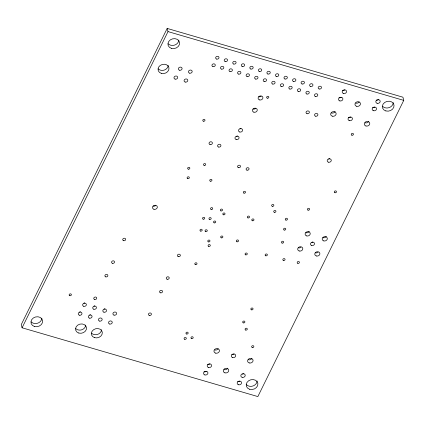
<?xml version="1.0" encoding="UTF-8"?>
<svg xmlns="http://www.w3.org/2000/svg" width="425" height="425" viewBox="0 0 425 425"><rect width="100%" height="100%" fill="white"/><g stroke="black" fill="none" stroke-linecap="round" stroke-linejoin="round"><path stroke-width="0.64" d="M167.174 28.422L21.25 324.61L22.084 327.792L257.858 396.578L403.75 100.38L402.916 97.198L167.174 28.422L168.008 31.599L22.084 327.792M168.008 31.599L403.75 100.38M374.813 107.158A2.221 1.849 -14.7 0 1 372.629 107.536M243.498 373.766A2.221 1.849 -14.7 0 1 242.441 374.202M209.865 363.954A2.221 1.849 -14.7 0 1 207.682 364.337M206.21 371.376A2.221 1.849 -14.7 0 1 204.027 371.753M344.834 89.925A2.221 1.849 -14.7 0 1 342.651 90.307M350.694 117.088A2.221 1.849 -14.7 0 1 348.505 117.465M168.178 65.376A5.557 4.622 -14.7 0 1 164.363 70.045A5.557 4.622 -14.7 0 1 158.254 68.845M85.696 325.077A5.557 4.622 -14.7 0 1 81.882 329.747A5.557 4.622 -14.7 0 1 75.777 328.552M101.506 329.688A5.557 4.622 -14.7 0 1 97.686 334.358A5.557 4.622 -14.7 0 1 91.582 333.163M341.185 97.346A2.221 1.849 -14.7 0 1 338.996 97.723M378.468 99.737A2.221 1.849 -14.7 0 1 376.284 100.119M178.803 40.067A5.929 4.93 -14.7 0 1 174.733 45.05A5.929 4.93 -14.7 0 1 168.22 43.77M41.82 318.182A5.929 4.93 -14.7 0 1 37.751 323.159A5.929 4.93 -14.7 0 1 31.237 321.884M393.221 102.627A5.929 4.93 -14.7 0 1 389.151 107.605A5.929 4.93 -14.7 0 1 382.638 106.33M257.093 380.986A5.929 4.93 -14.7 0 1 253.024 385.969A5.929 4.93 -14.7 0 1 246.511 384.689M239.843 381.188A2.221 1.849 -14.7 0 1 237.66 381.565M233.989 354.025A2.221 1.849 -14.7 0 1 231.806 354.408M237.405 135.989A2.072 1.721 -14.7 0 1 236.422 136.398M240.954 128.472A2.072 1.721 -14.7 0 1 239.971 128.881M329.619 158.653A2.072 1.721 -14.7 0 1 328.631 159.056M155.518 205.668A2.444 2.035 -14.7 0 1 153.112 206.083M261.115 96.316A2.444 2.035 -14.7 0 1 258.708 96.73M255.457 108.577A2.444 2.035 -14.7 0 1 253.056 108.997M359.168 101.979A2.778 2.311 -14.7 0 1 355.778 103.094M335.091 111.515A2.778 2.311 -14.7 0 1 331.468 113.007M368.719 121.327A2.778 2.311 -14.7 0 1 365.102 122.82M227.715 368.178A2.778 2.311 -14.7 0 1 224.092 369.665M251.791 358.636A2.778 2.311 -14.7 0 1 248.402 359.757M218.163 348.824A2.778 2.311 -14.7 0 1 214.768 349.945M80.394 311.695A1.891 1.573 -14.7 0 1 79.491 312.062M90.483 314.638A1.891 1.573 -14.7 0 1 89.585 315.01M84.777 302.791A1.891 1.573 -14.7 0 1 83.879 303.163M94.865 305.734A1.891 1.573 -14.7 0 1 93.968 306.106M104.959 308.678A1.891 1.573 -14.7 0 1 104.056 309.049M312.864 241.968A2.035 1.695 -14.7 0 1 311.892 242.372M300.937 247.366A2.592 2.157 -14.7 0 1 298.387 247.807M318.022 252.349A2.592 2.157 -14.7 0 1 315.472 252.795M326.272 236.332A2.592 2.157 -14.7 0 1 322.894 237.718M309.188 231.343A2.592 2.157 -14.7 0 1 305.809 232.735M283.496 260.467A1.132 0.94 -14.7 0 0 285.053 259.372A1.132 0.94 -14.7 0 0 283.273 258.852A1.132 0.94 -14.7 0 0 283.496 260.467M259.372 71.538A1.695 1.408 -14.7 0 0 261.704 69.891A1.695 1.408 -14.7 0 0 259.043 69.116A1.695 1.408 -14.7 0 0 259.372 71.538M373.463 110.718A2.221 1.849 -14.7 0 0 376.529 108.556A2.221 1.849 -14.7 0 0 373.033 107.536A2.221 1.849 -14.7 0 0 373.463 110.718M208.516 367.519A2.221 1.849 -14.7 0 0 211.576 365.357A2.221 1.849 -14.7 0 0 208.08 364.337A2.221 1.849 -14.7 0 0 208.516 367.519M204.861 374.935A2.221 1.849 -14.7 0 0 207.926 372.773A2.221 1.849 -14.7 0 0 204.43 371.753A2.221 1.849 -14.7 0 0 204.861 374.935M242.149 377.331A2.221 1.849 -14.7 0 0 245.209 375.169A2.221 1.849 -14.7 0 0 241.713 374.149A2.221 1.849 -14.7 0 0 242.149 377.331M210.407 181.204A1.132 0.94 -14.7 0 0 211.963 180.104A1.132 0.94 -14.7 0 0 210.189 179.584A1.132 0.94 -14.7 0 0 210.407 181.204M247.988 217.908A1.132 0.94 -14.7 0 0 249.544 216.814A1.132 0.94 -14.7 0 0 247.77 216.293A1.132 0.94 -14.7 0 0 247.988 217.908M343.485 93.484A2.221 1.849 -14.7 0 0 346.55 91.327A2.221 1.849 -14.7 0 0 343.055 90.307A2.221 1.849 -14.7 0 0 343.485 93.484M349.339 120.647A2.221 1.849 -14.7 0 0 352.405 118.485A2.221 1.849 -14.7 0 0 348.909 117.465A2.221 1.849 -14.7 0 0 349.339 120.647M247.116 76.58A1.695 1.408 -14.7 0 0 249.448 74.933A1.695 1.408 -14.7 0 0 246.787 74.157A1.695 1.408 -14.7 0 0 247.116 76.58M308.061 210.152A1.132 0.94 -14.7 0 0 309.623 209.052A1.132 0.94 -14.7 0 0 307.843 208.532A1.132 0.94 -14.7 0 0 308.061 210.152M167.142 279.257A1.503 1.248 -14.7 0 0 169.214 277.796A1.503 1.248 -14.7 0 0 166.85 277.105A1.503 1.248 -14.7 0 0 167.142 279.257M245.74 330.071A1.132 0.94 -14.7 0 0 247.297 328.971A1.132 0.94 -14.7 0 0 245.523 328.456A1.132 0.94 -14.7 0 0 245.74 330.071M69.812 295.694A1.132 0.94 -14.7 0 0 71.368 294.594A1.132 0.94 -14.7 0 0 69.594 294.079A1.132 0.94 -14.7 0 0 69.812 295.694M334.932 192.738A1.132 0.94 -14.7 0 0 336.494 191.638A1.132 0.94 -14.7 0 0 334.714 191.123A1.132 0.94 -14.7 0 0 334.932 192.738M123.606 240.693A1.503 1.248 -14.7 0 0 125.678 239.232A1.503 1.248 -14.7 0 0 123.314 238.542A1.503 1.248 -14.7 0 0 123.606 240.693M251.499 309.841A1.132 0.94 -14.7 0 0 253.056 308.741A1.132 0.94 -14.7 0 0 251.281 308.221A1.132 0.94 -14.7 0 0 251.499 309.841M214.189 222.865A1.132 0.94 -14.7 0 0 215.746 221.765A1.132 0.94 -14.7 0 0 213.966 221.244A1.132 0.94 -14.7 0 0 214.189 222.865M319.17 88.984A1.695 1.408 -14.7 0 0 321.502 87.338A1.695 1.408 -14.7 0 0 318.84 86.562A1.695 1.408 -14.7 0 0 319.17 88.984M284.203 230.058A1.132 0.94 -14.7 0 0 285.759 228.958A1.132 0.94 -14.7 0 0 283.985 228.443A1.132 0.94 -14.7 0 0 284.203 230.058M203.182 219.173A1.132 0.94 -14.7 0 0 204.738 218.073A1.132 0.94 -14.7 0 0 202.959 217.558A1.132 0.94 -14.7 0 0 203.182 219.173M112.466 263.303A1.503 1.248 -14.7 0 0 114.537 261.842A1.503 1.248 -14.7 0 0 112.173 261.152A1.503 1.248 -14.7 0 0 112.466 263.303M191.622 338.603A1.132 0.94 -14.7 0 0 193.178 337.503A1.132 0.94 -14.7 0 0 191.399 336.983A1.132 0.94 -14.7 0 0 191.622 338.603M249.236 362.939A2.778 2.311 -14.7 0 0 253.066 360.235A2.778 2.311 -14.7 0 0 248.694 358.96A2.778 2.311 -14.7 0 0 249.236 362.939M297.856 263.335A1.132 0.94 -14.7 0 0 299.413 262.236A1.132 0.94 -14.7 0 0 297.638 261.72A1.132 0.94 -14.7 0 0 297.856 263.335M267.915 74.03A1.695 1.408 -14.7 0 0 270.247 72.383A1.695 1.408 -14.7 0 0 267.585 71.607A1.695 1.408 -14.7 0 0 267.915 74.03M209.615 219.459A1.132 0.94 -14.7 0 0 211.172 218.365A1.132 0.94 -14.7 0 0 209.398 217.844A1.132 0.94 -14.7 0 0 209.615 219.459M245.73 254.862A1.132 0.94 -14.7 0 0 247.286 253.762A1.132 0.94 -14.7 0 0 245.512 253.242A1.132 0.94 -14.7 0 0 245.73 254.862M161.319 73.36A5.557 4.622 -14.7 0 0 168.975 67.957A5.557 4.622 -14.7 0 0 160.241 65.407A5.557 4.622 -14.7 0 0 161.319 73.36M78.838 333.062A5.557 4.622 -14.7 0 0 86.498 327.659A5.557 4.622 -14.7 0 0 77.759 325.114A5.557 4.622 -14.7 0 0 78.838 333.062M195.452 264.632A1.132 0.94 -14.7 0 0 197.009 263.532A1.132 0.94 -14.7 0 0 195.234 263.017A1.132 0.94 -14.7 0 0 195.452 264.632M94.647 337.673A5.557 4.622 -14.7 0 0 102.303 332.276A5.557 4.622 -14.7 0 0 93.564 329.726A5.557 4.622 -14.7 0 0 94.647 337.673M221.319 237.841A1.132 0.94 -14.7 0 0 222.881 236.746A1.132 0.94 -14.7 0 0 221.101 236.226A1.132 0.94 -14.7 0 0 221.319 237.841M377.118 103.296A2.221 1.849 -14.7 0 0 380.178 101.139A2.221 1.849 -14.7 0 0 376.683 100.119A2.221 1.849 -14.7 0 0 377.118 103.296M171.434 48.376A5.929 4.93 -14.7 0 0 179.6 42.612A5.929 4.93 -14.7 0 0 170.282 39.892A5.929 4.93 -14.7 0 0 171.434 48.376M34.452 326.485A5.929 4.93 -14.7 0 0 42.622 320.726A5.929 4.93 -14.7 0 0 33.299 318.006A5.929 4.93 -14.7 0 0 34.452 326.485M187.76 178.638A1.132 0.94 -14.7 0 0 189.316 177.538A1.132 0.94 -14.7 0 0 187.542 177.023A1.132 0.94 -14.7 0 0 187.76 178.638M255.659 79.071A1.695 1.408 -14.7 0 0 257.991 77.424A1.695 1.408 -14.7 0 0 255.329 76.649A1.695 1.408 -14.7 0 0 255.659 79.071M223.47 214.8A1.132 0.94 -14.7 0 0 225.027 213.706A1.132 0.94 -14.7 0 0 223.247 213.185A1.132 0.94 -14.7 0 0 223.47 214.8M188.291 169.155A1.132 0.94 -14.7 0 0 189.847 168.056A1.132 0.94 -14.7 0 0 188.073 167.54A1.132 0.94 -14.7 0 0 188.291 169.155M243.987 193.136A1.132 0.94 -14.7 0 0 245.544 192.036A1.132 0.94 -14.7 0 0 243.769 191.516A1.132 0.94 -14.7 0 0 243.987 193.136M282.115 243.079A1.132 0.94 -14.7 0 0 283.672 241.979A1.132 0.94 -14.7 0 0 281.897 241.458A1.132 0.94 -14.7 0 0 282.115 243.079M385.852 110.93A5.929 4.93 -14.7 0 0 394.017 105.166A5.929 4.93 -14.7 0 0 384.699 102.452A5.929 4.93 -14.7 0 0 385.852 110.93M272.303 206.311A1.132 0.94 -14.7 0 0 273.859 205.211A1.132 0.94 -14.7 0 0 272.08 204.696A1.132 0.94 -14.7 0 0 272.303 206.311M249.725 389.295A5.929 4.93 -14.7 0 0 257.89 383.531A5.929 4.93 -14.7 0 0 248.572 380.811A5.929 4.93 -14.7 0 0 249.725 389.295M339.83 100.906A2.221 1.849 -14.7 0 0 342.895 98.743A2.221 1.849 -14.7 0 0 339.4 97.723A2.221 1.849 -14.7 0 0 339.83 100.906M238.494 384.747A2.221 1.849 -14.7 0 0 241.554 382.585A2.221 1.849 -14.7 0 0 238.058 381.565A2.221 1.849 -14.7 0 0 238.494 384.747M232.64 357.584A2.221 1.849 -14.7 0 0 235.7 355.428A2.221 1.849 -14.7 0 0 232.204 354.408A2.221 1.849 -14.7 0 0 232.64 357.584M236.975 241.788A1.132 0.94 -14.7 0 0 238.537 240.688A1.132 0.94 -14.7 0 0 236.757 240.167A1.132 0.94 -14.7 0 0 236.975 241.788M285.935 220.097A1.132 0.94 -14.7 0 0 287.491 218.997A1.132 0.94 -14.7 0 0 285.712 218.482A1.132 0.94 -14.7 0 0 285.935 220.097M274.38 212.314A1.132 0.94 -14.7 0 0 275.937 211.214A1.132 0.94 -14.7 0 0 274.162 210.699A1.132 0.94 -14.7 0 0 274.38 212.314M211.172 209.488A1.132 0.94 -14.7 0 0 212.728 208.393A1.132 0.94 -14.7 0 0 210.954 207.873A1.132 0.94 -14.7 0 0 211.172 209.488M200.632 231.094A1.132 0.94 -14.7 0 0 202.188 229.994A1.132 0.94 -14.7 0 0 200.414 229.479A1.132 0.94 -14.7 0 0 200.632 231.094M204.159 165.415A1.132 0.94 -14.7 0 0 205.716 164.316A1.132 0.94 -14.7 0 0 203.942 163.795A1.132 0.94 -14.7 0 0 204.159 165.415M205.705 231.62A1.132 0.94 -14.7 0 0 207.262 230.52A1.132 0.94 -14.7 0 0 205.482 230.005A1.132 0.94 -14.7 0 0 205.705 231.62M208.739 246.431A1.132 0.94 -14.7 0 0 210.295 245.331A1.132 0.94 -14.7 0 0 208.521 244.816A1.132 0.94 -14.7 0 0 208.739 246.431M186.612 334.013A1.132 0.94 -14.7 0 0 188.169 332.913A1.132 0.94 -14.7 0 0 186.394 332.392A1.132 0.94 -14.7 0 0 186.612 334.013M184.748 339.315A1.132 0.94 -14.7 0 0 186.304 338.215A1.132 0.94 -14.7 0 0 184.53 337.7A1.132 0.94 -14.7 0 0 184.748 339.315M351.916 135.203A1.132 0.94 -14.7 0 0 353.473 134.103A1.132 0.94 -14.7 0 0 351.693 133.583A1.132 0.94 -14.7 0 0 351.916 135.203M252.296 347.533A1.132 0.94 -14.7 0 0 253.852 346.433A1.132 0.94 -14.7 0 0 252.078 345.918A1.132 0.94 -14.7 0 0 252.296 347.533M208.425 241.894A1.132 0.94 -14.7 0 0 209.982 240.8A1.132 0.94 -14.7 0 0 208.202 240.279A1.132 0.94 -14.7 0 0 208.425 241.894M243.334 322.883A1.132 0.94 -14.7 0 0 244.89 321.783A1.132 0.94 -14.7 0 0 243.116 321.268A1.132 0.94 -14.7 0 0 243.334 322.883M265.8 255.813A1.132 0.94 -14.7 0 0 267.357 254.713A1.132 0.94 -14.7 0 0 265.582 254.198A1.132 0.94 -14.7 0 0 265.8 255.813M252.423 220.766A1.132 0.94 -14.7 0 0 253.98 219.667A1.132 0.94 -14.7 0 0 252.206 219.146A1.132 0.94 -14.7 0 0 252.423 220.766M220.989 210.912A1.132 0.94 -14.7 0 0 222.546 209.812A1.132 0.94 -14.7 0 0 220.772 209.291A1.132 0.94 -14.7 0 0 220.989 210.912M203.442 121.21A1.132 0.94 -14.7 0 0 204.999 120.116A1.132 0.94 -14.7 0 0 203.224 119.595A1.132 0.94 -14.7 0 0 203.442 121.21M267.277 98.175A1.132 0.94 -14.7 0 0 268.834 97.075A1.132 0.94 -14.7 0 0 267.059 96.56A1.132 0.94 -14.7 0 0 267.277 98.175M236.204 139.528A2.072 1.721 -14.7 0 0 239.057 137.514A2.072 1.721 -14.7 0 0 235.801 136.563A2.072 1.721 -14.7 0 0 236.204 139.528M239.753 132.01A2.072 1.721 -14.7 0 0 242.606 129.997A2.072 1.721 -14.7 0 0 239.349 129.046A2.072 1.721 -14.7 0 0 239.753 132.01M328.419 162.185A2.072 1.721 -14.7 0 0 331.272 160.172A2.072 1.721 -14.7 0 0 328.015 159.226A2.072 1.721 -14.7 0 0 328.419 162.185M315.456 96.517A1.695 1.408 -14.7 0 0 317.794 94.871A1.695 1.408 -14.7 0 0 315.127 94.095A1.695 1.408 -14.7 0 0 315.456 96.517M306.914 94.026A1.695 1.408 -14.7 0 0 309.251 92.379A1.695 1.408 -14.7 0 0 306.584 91.603A1.695 1.408 -14.7 0 0 306.914 94.026M310.627 86.488A1.695 1.408 -14.7 0 0 312.959 84.846A1.695 1.408 -14.7 0 0 310.298 84.065A1.695 1.408 -14.7 0 0 310.627 86.488M298.371 91.534A1.695 1.408 -14.7 0 0 300.709 89.887A1.695 1.408 -14.7 0 0 298.042 89.112A1.695 1.408 -14.7 0 0 298.371 91.534M302.085 83.996A1.695 1.408 -14.7 0 0 304.417 82.349A1.695 1.408 -14.7 0 0 301.755 81.573A1.695 1.408 -14.7 0 0 302.085 83.996M289.829 89.043A1.695 1.408 -14.7 0 0 292.161 87.396A1.695 1.408 -14.7 0 0 289.499 86.62A1.695 1.408 -14.7 0 0 289.829 89.043M293.542 81.504A1.695 1.408 -14.7 0 0 295.874 79.858A1.695 1.408 -14.7 0 0 293.213 79.082A1.695 1.408 -14.7 0 0 293.542 81.504M281.286 86.551A1.695 1.408 -14.7 0 0 283.618 84.904A1.695 1.408 -14.7 0 0 280.957 84.129A1.695 1.408 -14.7 0 0 281.286 86.551M285 79.013A1.695 1.408 -14.7 0 0 287.332 77.366A1.695 1.408 -14.7 0 0 284.67 76.59A1.695 1.408 -14.7 0 0 285 79.013M272.744 84.06A1.695 1.408 -14.7 0 0 275.076 82.413A1.695 1.408 -14.7 0 0 272.414 81.637A1.695 1.408 -14.7 0 0 272.744 84.06M276.457 76.521A1.695 1.408 -14.7 0 0 278.789 74.874A1.695 1.408 -14.7 0 0 276.128 74.099A1.695 1.408 -14.7 0 0 276.457 76.521M264.201 81.563A1.695 1.408 -14.7 0 0 266.533 79.921A1.695 1.408 -14.7 0 0 263.872 79.14A1.695 1.408 -14.7 0 0 264.201 81.563M250.83 69.041A1.695 1.408 -14.7 0 0 253.162 67.4A1.695 1.408 -14.7 0 0 250.5 66.619A1.695 1.408 -14.7 0 0 250.83 69.041M238.574 74.088A1.695 1.408 -14.7 0 0 240.906 72.441A1.695 1.408 -14.7 0 0 238.244 71.666A1.695 1.408 -14.7 0 0 238.574 74.088M242.287 66.55A1.695 1.408 -14.7 0 0 244.619 64.903A1.695 1.408 -14.7 0 0 241.958 64.127A1.695 1.408 -14.7 0 0 242.287 66.55M230.031 71.597A1.695 1.408 -14.7 0 0 232.363 69.95A1.695 1.408 -14.7 0 0 229.702 69.174A1.695 1.408 -14.7 0 0 230.031 71.597M233.745 64.058A1.695 1.408 -14.7 0 0 236.077 62.411A1.695 1.408 -14.7 0 0 233.415 61.636A1.695 1.408 -14.7 0 0 233.745 64.058M221.489 69.105A1.695 1.408 -14.7 0 0 223.821 67.458A1.695 1.408 -14.7 0 0 221.159 66.683A1.695 1.408 -14.7 0 0 221.489 69.105M225.202 61.567A1.695 1.408 -14.7 0 0 227.534 59.92A1.695 1.408 -14.7 0 0 224.873 59.144A1.695 1.408 -14.7 0 0 225.202 61.567M212.946 66.613A1.695 1.408 -14.7 0 0 215.278 64.967A1.695 1.408 -14.7 0 0 212.617 64.191A1.695 1.408 -14.7 0 0 212.946 66.613M216.66 59.075A1.695 1.408 -14.7 0 0 218.992 57.428A1.695 1.408 -14.7 0 0 216.33 56.653A1.695 1.408 -14.7 0 0 216.66 59.075M105.788 276.872A1.503 1.248 -14.7 0 0 107.86 275.411A1.503 1.248 -14.7 0 0 105.49 274.72A1.503 1.248 -14.7 0 0 105.788 276.872M94.647 299.482A1.503 1.248 -14.7 0 0 96.719 298.021A1.503 1.248 -14.7 0 0 94.355 297.33A1.503 1.248 -14.7 0 0 94.647 299.482M178.277 256.647A1.503 1.248 -14.7 0 0 180.349 255.186A1.503 1.248 -14.7 0 0 177.985 254.495A1.503 1.248 -14.7 0 0 178.277 256.647M160.459 292.825A1.503 1.248 -14.7 0 0 162.531 291.359A1.503 1.248 -14.7 0 0 160.167 290.668A1.503 1.248 -14.7 0 0 160.459 292.825M149.318 315.435A1.503 1.248 -14.7 0 0 151.396 313.974A1.503 1.248 -14.7 0 0 149.026 313.283A1.503 1.248 -14.7 0 0 149.318 315.435M210.04 144.542A1.695 1.408 -14.7 0 0 212.378 142.901A1.695 1.408 -14.7 0 0 209.711 142.12A1.695 1.408 -14.7 0 0 210.04 144.542M218.583 147.039A1.695 1.408 -14.7 0 0 220.92 145.393A1.695 1.408 -14.7 0 0 218.253 144.617A1.695 1.408 -14.7 0 0 218.583 147.039M315.568 116.195A1.695 1.408 -14.7 0 0 317.9 114.548A1.695 1.408 -14.7 0 0 315.238 113.772A1.695 1.408 -14.7 0 0 315.568 116.195M307.025 113.703A1.695 1.408 -14.7 0 0 309.358 112.057A1.695 1.408 -14.7 0 0 306.696 111.281A1.695 1.408 -14.7 0 0 307.025 113.703M238.441 167.668A1.503 1.248 -14.7 0 0 240.513 166.207A1.503 1.248 -14.7 0 0 238.149 165.516A1.503 1.248 -14.7 0 0 238.441 167.668M246.983 170.165A1.503 1.248 -14.7 0 0 249.055 168.698A1.503 1.248 -14.7 0 0 246.691 168.013A1.503 1.248 -14.7 0 0 246.983 170.165M153.946 209.265A2.444 2.035 -14.7 0 0 157.319 206.89A2.444 2.035 -14.7 0 0 153.473 205.764A2.444 2.035 -14.7 0 0 153.946 209.265M259.542 99.912A2.444 2.035 -14.7 0 0 262.91 97.537A2.444 2.035 -14.7 0 0 259.069 96.417A2.444 2.035 -14.7 0 0 259.542 99.912M253.89 112.179A2.444 2.035 -14.7 0 0 257.258 109.799A2.444 2.035 -14.7 0 0 253.412 108.678A2.444 2.035 -14.7 0 0 253.89 112.179M356.612 106.277A2.778 2.311 -14.7 0 0 360.437 103.573A2.778 2.311 -14.7 0 0 356.07 102.297A2.778 2.311 -14.7 0 0 356.612 106.277M332.302 116.184A2.778 2.311 -14.7 0 0 336.132 113.486A2.778 2.311 -14.7 0 0 331.766 112.211A2.778 2.311 -14.7 0 0 332.302 116.184M365.936 125.997A2.778 2.311 -14.7 0 0 369.766 123.298A2.778 2.311 -14.7 0 0 365.394 122.023A2.778 2.311 -14.7 0 0 365.936 125.997M224.926 372.847A2.778 2.311 -14.7 0 0 228.756 370.148A2.778 2.311 -14.7 0 0 224.389 368.873A2.778 2.311 -14.7 0 0 224.926 372.847M215.602 353.127A2.778 2.311 -14.7 0 0 219.433 350.423A2.778 2.311 -14.7 0 0 215.061 349.148A2.778 2.311 -14.7 0 0 215.602 353.127M179.488 70.21A1.891 1.573 -14.7 0 0 182.091 68.372A1.891 1.573 -14.7 0 0 179.122 67.506A1.891 1.573 -14.7 0 0 179.488 70.21M175.105 79.114A1.891 1.573 -14.7 0 0 177.708 77.276A1.891 1.573 -14.7 0 0 174.733 76.41A1.891 1.573 -14.7 0 0 175.105 79.114M189.577 73.153A1.891 1.573 -14.7 0 0 192.18 71.315A1.891 1.573 -14.7 0 0 189.21 70.449A1.891 1.573 -14.7 0 0 189.577 73.153M185.194 82.057A1.891 1.573 -14.7 0 0 187.797 80.219A1.891 1.573 -14.7 0 0 184.827 79.353A1.891 1.573 -14.7 0 0 185.194 82.057M79.369 315.196A1.891 1.573 -14.7 0 0 81.972 313.363A1.891 1.573 -14.7 0 0 79.002 312.492A1.891 1.573 -14.7 0 0 79.369 315.196M89.457 318.139A1.891 1.573 -14.7 0 0 92.06 316.306A1.891 1.573 -14.7 0 0 89.091 315.435A1.891 1.573 -14.7 0 0 89.457 318.139M99.551 321.082A1.891 1.573 -14.7 0 0 102.154 319.249A1.891 1.573 -14.7 0 0 99.179 318.383A1.891 1.573 -14.7 0 0 99.551 321.082M109.639 324.031A1.891 1.573 -14.7 0 0 112.243 322.192A1.891 1.573 -14.7 0 0 109.273 321.327A1.891 1.573 -14.7 0 0 109.639 324.031M83.752 306.297A1.891 1.573 -14.7 0 0 86.36 304.459A1.891 1.573 -14.7 0 0 83.385 303.593A1.891 1.573 -14.7 0 0 83.752 306.297M93.845 309.241A1.891 1.573 -14.7 0 0 96.448 307.402A1.891 1.573 -14.7 0 0 93.479 306.537A1.891 1.573 -14.7 0 0 93.845 309.241M103.934 312.184A1.891 1.573 -14.7 0 0 106.537 310.346A1.891 1.573 -14.7 0 0 103.567 309.48A1.891 1.573 -14.7 0 0 103.934 312.184M114.022 315.127A1.891 1.573 -14.7 0 0 116.625 313.289A1.891 1.573 -14.7 0 0 113.656 312.423A1.891 1.573 -14.7 0 0 114.022 315.127M311.695 245.501A2.035 1.695 -14.7 0 0 314.5 243.52A2.035 1.695 -14.7 0 0 311.297 242.585A2.035 1.695 -14.7 0 0 311.695 245.501M299.221 250.989A2.592 2.157 -14.7 0 0 302.791 248.471A2.592 2.157 -14.7 0 0 298.717 247.281A2.592 2.157 -14.7 0 0 299.221 250.989M316.306 255.972A2.592 2.157 -14.7 0 0 319.876 253.454A2.592 2.157 -14.7 0 0 315.802 252.264A2.592 2.157 -14.7 0 0 316.306 255.972M323.728 240.901A2.592 2.157 -14.7 0 0 327.303 238.377A2.592 2.157 -14.7 0 0 323.223 237.187A2.592 2.157 -14.7 0 0 323.728 240.901M306.643 235.917A2.592 2.157 -14.7 0 0 310.218 233.394A2.592 2.157 -14.7 0 0 306.138 232.204A2.592 2.157 -14.7 0 0 306.643 235.917"/></g></svg>
